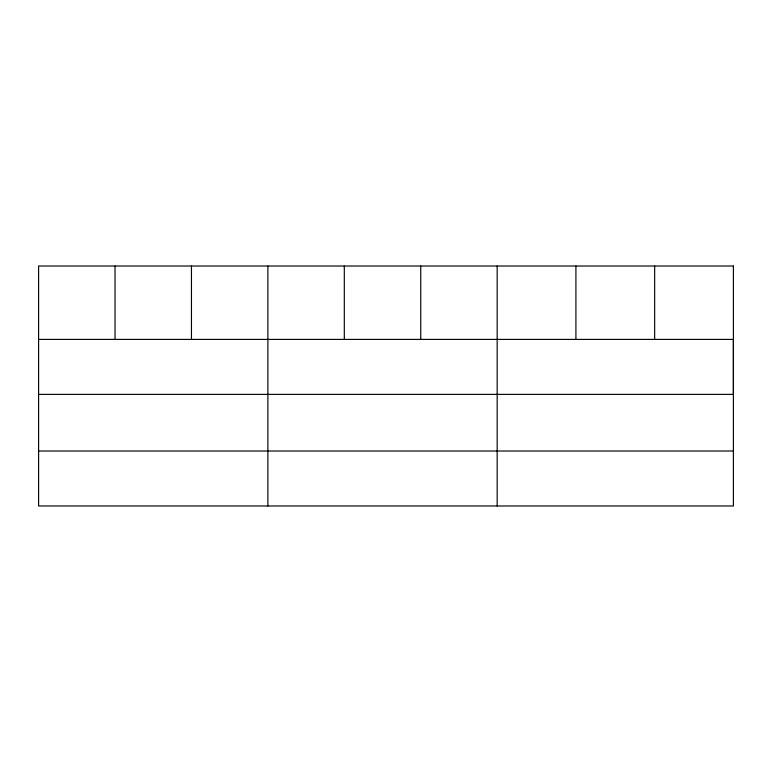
<?xml version="1.0" encoding="UTF-8"?>
<svg xmlns="http://www.w3.org/2000/svg" width="772" height="772" viewBox="0 0 772 772"><rect width="100%" height="100%" fill="white"/><g stroke="black" fill="none" stroke-linecap="round" stroke-linejoin="round"><path stroke-width="1.16" d="M38.6 339.41L733.4 339.41L733.4 394.376L38.6 394.376M38.6 451.012L733.4 451.012M654.656 266.022L654.656 339.41M575.912 266.022L575.912 339.41M497.168 266.022L497.168 505.978M420.74 266.022L420.74 339.41M344.312 266.022L344.312 339.41M267.884 266.022L267.884 505.978M191.456 266.022L191.456 339.41M115.028 266.022L115.028 339.41M733.4 266.022L38.6 266.022L38.6 505.978L733.4 505.978L733.4 266.022"/></g></svg>
